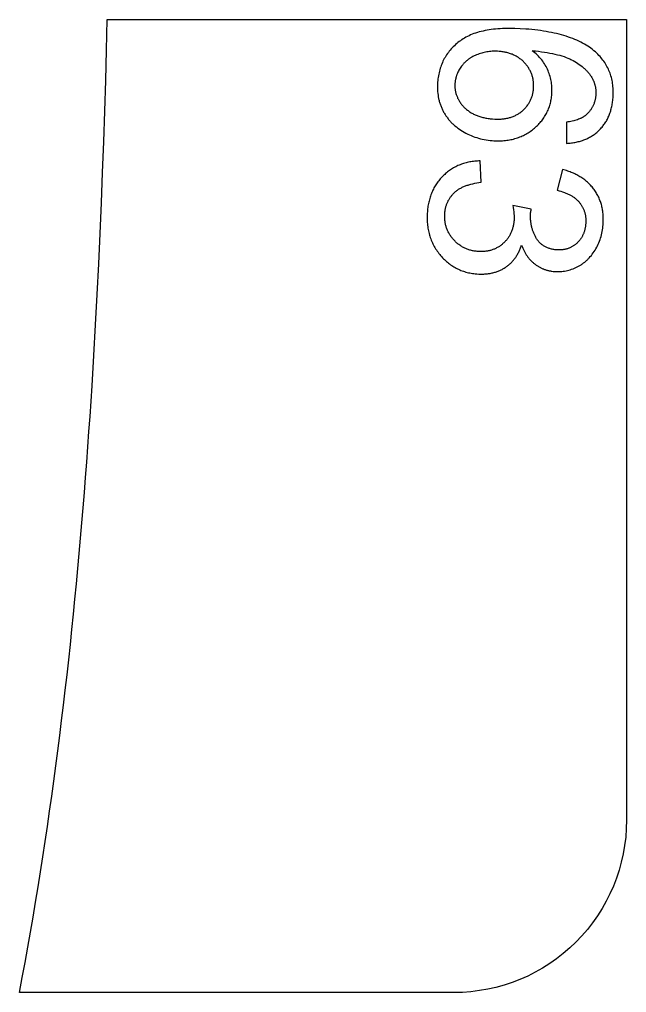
# Model space of a CAD drawing. Extents: x -16189 to 5251, y 3521 to 4024.
# Drawn here: x -13014.6 to -12838.7, y 3521.1 to 3803.1 of the extents above; entities that cross this region are included whole.
import ezdxf

# ---------------------------------------------------------------- set-up
doc = ezdxf.new("R2010")
doc.units = 0
doc.layers.add('LAYER_03', color=7, linetype='CONTINUOUS')

msp = doc.modelspace()

# ---------------------------------------------------------------- linework, layer by layer
at = {"layer": 'LAYER_03'}
for p, q in [((-12881.82, 3792.99), (-12882.19, 3792.85)), ((-12881.44, 3793.13), (-12881.82, 3792.99)), ((-12881.07, 3793.25), (-12881.44, 3793.13)), ((-12880.69, 3793.36), (-12881.07, 3793.25)), ((-12880.31, 3793.47), (-12880.69, 3793.36)), ((-12879.93, 3793.56), (-12880.31, 3793.47)), ((-12879.55, 3793.64), (-12879.93, 3793.56)), ((-12879.17, 3793.71), (-12879.55, 3793.64)), ((-12878.78, 3793.77), (-12879.17, 3793.71)), ((-12878.4, 3793.82), (-12878.78, 3793.77)), ((-12878.01, 3793.86), (-12878.4, 3793.82)), ((-12877.62, 3793.88), (-12878.01, 3793.86)), ((-12877.23, 3793.9), (-12877.62, 3793.88)), ((-12876.84, 3793.91), (-12877.23, 3793.9)), ((-12876.45, 3793.9), (-12876.84, 3793.91)), ((-12876.06, 3793.89), (-12876.45, 3793.9)), ((-12875.66, 3793.86), (-12876.06, 3793.89)), ((-12875.36, 3793.84), (-12875.66, 3793.86)), ((-12875.07, 3793.8), (-12875.36, 3793.84)), ((-12874.78, 3793.77), (-12875.07, 3793.8)), ((-12874.49, 3793.72), (-12874.78, 3793.77)), ((-12874.21, 3793.68), (-12874.49, 3793.72)), ((-12873.93, 3793.62), (-12874.21, 3793.68)), ((-12873.65, 3793.57), (-12873.93, 3793.62)), ((-12873.38, 3793.5), (-12873.65, 3793.57)), ((-12873.11, 3793.43), (-12873.38, 3793.5)), ((-12872.85, 3793.36), (-12873.11, 3793.43)), ((-12872.59, 3793.28), (-12872.85, 3793.36)), ((-12872.34, 3793.19), (-12872.59, 3793.28)), ((-12872.09, 3793.1), (-12872.34, 3793.19)), ((-12871.84, 3793.01), (-12872.09, 3793.1)), ((-12871.6, 3792.91), (-12871.84, 3793.01)), ((-12871.36, 3792.8), (-12871.6, 3792.91)), ((-12886.06, 3790.14), (-12886.18, 3790)), ((-12885.95, 3790.27), (-12886.06, 3790.14)), ((-12885.83, 3790.4), (-12885.95, 3790.27)), ((-12885.7, 3790.53), (-12885.83, 3790.4)), ((-12885.58, 3790.66), (-12885.7, 3790.53)), ((-12885.45, 3790.78), (-12885.58, 3790.66)), ((-12885.32, 3790.9), (-12885.45, 3790.78)), ((-12885.19, 3791.02), (-12885.32, 3790.9)), ((-12885.05, 3791.14), (-12885.19, 3791.02)), ((-12884.92, 3791.25), (-12885.05, 3791.14)), ((-12884.77, 3791.36), (-12884.92, 3791.25)), ((-12884.63, 3791.47), (-12884.77, 3791.36)), ((-12884.49, 3791.58), (-12884.63, 3791.47)), ((-12884.34, 3791.69), (-12884.49, 3791.58)), ((-12884.19, 3791.79), (-12884.34, 3791.69)), ((-12884.03, 3791.89), (-12884.19, 3791.79)), ((-12883.88, 3791.99), (-12884.03, 3791.89)), ((-12883.72, 3792.09), (-12883.88, 3791.99)), ((-12883.56, 3792.18), (-12883.72, 3792.09)), ((-12883.23, 3792.36), (-12883.56, 3792.18)), ((-12882.89, 3792.53), (-12883.23, 3792.36)), ((-12882.54, 3792.7), (-12882.89, 3792.53)), ((-12882.19, 3792.85), (-12882.54, 3792.7)), ((-12871.12, 3792.69), (-12871.36, 3792.8)), ((-12870.89, 3792.57), (-12871.12, 3792.69)), ((-12870.67, 3792.45), (-12870.89, 3792.57)), ((-12870.44, 3792.32), (-12870.67, 3792.45)), ((-12870.22, 3792.18), (-12870.44, 3792.32)), ((-12870.01, 3792.05), (-12870.22, 3792.18)), ((-12869.8, 3791.9), (-12870.01, 3792.05)), ((-12869.59, 3791.75), (-12869.8, 3791.9)), ((-12869.39, 3791.6), (-12869.59, 3791.75)), ((-12869.19, 3791.44), (-12869.39, 3791.6)), ((-12869, 3791.27), (-12869.19, 3791.44)), ((-12868.81, 3791.1), (-12869, 3791.27)), ((-12868.62, 3790.92), (-12868.81, 3791.1)), ((-12868.44, 3790.74), (-12868.62, 3790.92)), ((-12868.26, 3790.56), (-12868.44, 3790.74)), ((-12868.09, 3790.36), (-12868.26, 3790.56)), ((-12867.92, 3790.17), (-12868.09, 3790.36)), ((-12867.76, 3789.97), (-12867.92, 3790.17)), ((-12887.78, 3787.35), (-12887.84, 3787.2)), ((-12887.71, 3787.51), (-12887.78, 3787.35)), ((-12887.65, 3787.66), (-12887.71, 3787.51)), ((-12887.58, 3787.81), (-12887.65, 3787.66)), ((-12887.43, 3788.11), (-12887.58, 3787.81)), ((-12887.27, 3788.41), (-12887.43, 3788.11)), ((-12887.1, 3788.71), (-12887.27, 3788.41)), ((-12886.91, 3789), (-12887.1, 3788.71)), ((-12886.72, 3789.29), (-12886.91, 3789)), ((-12886.51, 3789.58), (-12886.72, 3789.29)), ((-12886.4, 3789.72), (-12886.51, 3789.58)), ((-12886.29, 3789.86), (-12886.4, 3789.72)), ((-12886.18, 3790), (-12886.29, 3789.86)), ((-12867.6, 3789.77), (-12867.76, 3789.97)), ((-12867.45, 3789.57), (-12867.6, 3789.77)), ((-12867.31, 3789.36), (-12867.45, 3789.57)), ((-12867.17, 3789.16), (-12867.31, 3789.36)), ((-12867.04, 3788.95), (-12867.17, 3789.16)), ((-12866.91, 3788.74), (-12867.04, 3788.95)), ((-12866.79, 3788.53), (-12866.91, 3788.74)), ((-12866.67, 3788.31), (-12866.79, 3788.53)), ((-12866.56, 3788.1), (-12866.67, 3788.31)), ((-12866.46, 3787.88), (-12866.56, 3788.1)), ((-12866.37, 3787.66), (-12866.46, 3787.88)), ((-12866.27, 3787.44), (-12866.37, 3787.66)), ((-12866.19, 3787.21), (-12866.27, 3787.44)), ((-12888.42, 3784.64), (-12888.43, 3784.4)), ((-12888.4, 3784.8), (-12888.42, 3784.64)), ((-12888.39, 3784.97), (-12888.4, 3784.8)), ((-12888.37, 3785.13), (-12888.39, 3784.97)), ((-12888.34, 3785.29), (-12888.37, 3785.13)), ((-12888.32, 3785.46), (-12888.34, 3785.29)), ((-12888.29, 3785.62), (-12888.32, 3785.46)), ((-12888.26, 3785.78), (-12888.29, 3785.62)), ((-12888.22, 3785.94), (-12888.26, 3785.78)), ((-12888.18, 3786.1), (-12888.22, 3785.94)), ((-12888.14, 3786.26), (-12888.18, 3786.1)), ((-12888.1, 3786.42), (-12888.14, 3786.26)), ((-12888.05, 3786.58), (-12888.1, 3786.42)), ((-12888, 3786.73), (-12888.05, 3786.58)), ((-12887.95, 3786.89), (-12888, 3786.73)), ((-12887.9, 3787.04), (-12887.95, 3786.89)), ((-12887.84, 3787.2), (-12887.9, 3787.04)), ((-12866.11, 3786.99), (-12866.19, 3787.21)), ((-12866.04, 3786.76), (-12866.11, 3786.99)), ((-12865.97, 3786.53), (-12866.04, 3786.76)), ((-12865.91, 3786.3), (-12865.97, 3786.53)), ((-12865.86, 3786.06), (-12865.91, 3786.3)), ((-12865.81, 3785.83), (-12865.86, 3786.06)), ((-12865.76, 3785.59), (-12865.81, 3785.83)), ((-12865.73, 3785.35), (-12865.76, 3785.59)), ((-12865.7, 3785.11), (-12865.73, 3785.35)), ((-12865.67, 3784.86), (-12865.7, 3785.11)), ((-12865.65, 3784.62), (-12865.67, 3784.86)), ((-12865.64, 3784.37), (-12865.65, 3784.62)), ((-12888.44, 3784.16), (-12888.45, 3783.92)), ((-12888.45, 3783.92), (-12888.44, 3783.68)), ((-12888.43, 3784.4), (-12888.44, 3784.16)), ((-12888.44, 3783.68), (-12888.43, 3783.45)), ((-12888.43, 3783.45), (-12888.42, 3783.21)), ((-12888.42, 3783.21), (-12888.4, 3782.98)), ((-12888.4, 3782.98), (-12888.37, 3782.75)), ((-12888.37, 3782.75), (-12888.33, 3782.53)), ((-12888.33, 3782.53), (-12888.29, 3782.3)), ((-12888.29, 3782.3), (-12888.25, 3782.07)), ((-12888.25, 3782.07), (-12888.19, 3781.85)), ((-12888.19, 3781.85), (-12888.13, 3781.63)), ((-12888.13, 3781.63), (-12888.07, 3781.41)), ((-12865.89, 3781.59), (-12865.84, 3781.83)), ((-12865.84, 3781.83), (-12865.79, 3782.08)), ((-12865.79, 3782.08), (-12865.75, 3782.33)), ((-12865.75, 3782.33), (-12865.72, 3782.58)), ((-12865.72, 3782.58), (-12865.69, 3782.84)), ((-12865.69, 3782.84), (-12865.67, 3783.1)), ((-12865.67, 3783.1), (-12865.65, 3783.36)), ((-12865.65, 3783.36), (-12865.64, 3783.61)), ((-12865.63, 3784.12), (-12865.64, 3784.37)), ((-12865.64, 3783.61), (-12865.63, 3783.87)), ((-12865.63, 3783.87), (-12865.63, 3784.12)), ((-12888.07, 3781.41), (-12888, 3781.19)), ((-12888, 3781.19), (-12887.92, 3780.97)), ((-12887.92, 3780.97), (-12887.83, 3780.76)), ((-12887.83, 3780.76), (-12887.74, 3780.55)), ((-12887.74, 3780.55), (-12887.65, 3780.33)), ((-12887.65, 3780.33), (-12887.54, 3780.12)), ((-12887.54, 3780.12), (-12887.43, 3779.92)), ((-12887.43, 3779.92), (-12887.32, 3779.71)), ((-12887.32, 3779.71), (-12887.19, 3779.5)), ((-12887.19, 3779.5), (-12887.07, 3779.3)), ((-12887.07, 3779.3), (-12886.93, 3779.1)), ((-12886.93, 3779.1), (-12886.79, 3778.9)), ((-12886.79, 3778.9), (-12886.64, 3778.7)), ((-12867.06, 3778.72), (-12866.94, 3778.92)), ((-12866.94, 3778.92), (-12866.82, 3779.12)), ((-12866.82, 3779.12), (-12866.71, 3779.33)), ((-12866.71, 3779.33), (-12866.6, 3779.54)), ((-12866.6, 3779.54), (-12866.5, 3779.76)), ((-12866.5, 3779.76), (-12866.41, 3779.98)), ((-12866.41, 3779.98), (-12866.32, 3780.2)), ((-12866.32, 3780.2), (-12866.23, 3780.42)), ((-12866.23, 3780.42), (-12866.15, 3780.65)), ((-12866.15, 3780.65), (-12866.08, 3780.88)), ((-12866.08, 3780.88), (-12866.01, 3781.11)), ((-12866.01, 3781.11), (-12865.95, 3781.35)), ((-12865.95, 3781.35), (-12865.89, 3781.59)), ((-12886.64, 3778.7), (-12886.49, 3778.5)), ((-12886.49, 3778.5), (-12886.33, 3778.31)), ((-12886.33, 3778.31), (-12886.16, 3778.11)), ((-12886.16, 3778.11), (-12885.99, 3777.92)), ((-12885.99, 3777.92), (-12885.81, 3777.73)), ((-12885.81, 3777.73), (-12885.63, 3777.55)), ((-12885.63, 3777.55), (-12885.44, 3777.36)), ((-12885.44, 3777.36), (-12885.25, 3777.19)), ((-12885.25, 3777.19), (-12885.05, 3777.02)), ((-12885.05, 3777.02), (-12884.84, 3776.85)), ((-12884.84, 3776.85), (-12884.64, 3776.69)), ((-12884.64, 3776.69), (-12884.42, 3776.53)), ((-12884.42, 3776.53), (-12884.21, 3776.38)), ((-12884.21, 3776.38), (-12883.98, 3776.23)), ((-12883.98, 3776.23), (-12883.76, 3776.09)), ((-12883.76, 3776.09), (-12883.52, 3775.96)), ((-12869.8, 3775.95), (-12869.59, 3776.09)), ((-12869.59, 3776.09), (-12869.38, 3776.24)), ((-12869.38, 3776.24), (-12869.18, 3776.4)), ((-12869.18, 3776.4), (-12868.99, 3776.56)), ((-12868.99, 3776.56), (-12868.8, 3776.72)), ((-12868.8, 3776.72), (-12868.61, 3776.89)), ((-12868.61, 3776.89), (-12868.43, 3777.05)), ((-12868.43, 3777.05), (-12868.26, 3777.23)), ((-12868.26, 3777.23), (-12868.09, 3777.4)), ((-12868.09, 3777.4), (-12867.92, 3777.58)), ((-12867.92, 3777.58), (-12867.77, 3777.76)), ((-12867.77, 3777.76), (-12867.62, 3777.95)), ((-12867.62, 3777.95), (-12867.47, 3778.13)), ((-12867.47, 3778.13), (-12867.33, 3778.33)), ((-12867.33, 3778.33), (-12867.19, 3778.52)), ((-12867.19, 3778.52), (-12867.06, 3778.72)), ((-12883.52, 3775.96), (-12883.29, 3775.83)), ((-12883.29, 3775.83), (-12883.04, 3775.7)), ((-12883.04, 3775.7), (-12882.8, 3775.58)), ((-12882.8, 3775.58), (-12882.55, 3775.47)), ((-12882.55, 3775.47), (-12882.29, 3775.35)), ((-12882.29, 3775.35), (-12882.03, 3775.25)), ((-12882.03, 3775.25), (-12881.76, 3775.15)), ((-12881.76, 3775.15), (-12881.49, 3775.05)), ((-12881.49, 3775.05), (-12881.22, 3774.96)), ((-12881.22, 3774.96), (-12880.94, 3774.88)), ((-12880.94, 3774.88), (-12880.65, 3774.8)), ((-12880.65, 3774.8), (-12880.36, 3774.72)), ((-12880.36, 3774.72), (-12880.07, 3774.66)), ((-12880.07, 3774.66), (-12879.77, 3774.59)), ((-12879.77, 3774.59), (-12879.46, 3774.53)), ((-12879.46, 3774.53), (-12879.15, 3774.48)), ((-12879.15, 3774.48), (-12878.84, 3774.43)), ((-12878.84, 3774.43), (-12878.52, 3774.38)), ((-12878.52, 3774.38), (-12878.2, 3774.34)), ((-12878.2, 3774.34), (-12877.54, 3774.28)), ((-12877.54, 3774.28), (-12876.9, 3774.24)), ((-12876.9, 3774.24), (-12876.59, 3774.23)), ((-12876.59, 3774.23), (-12876.28, 3774.23)), ((-12876.28, 3774.23), (-12875.97, 3774.23)), ((-12875.97, 3774.23), (-12875.67, 3774.23)), ((-12875.67, 3774.23), (-12875.37, 3774.25)), ((-12875.37, 3774.25), (-12875.08, 3774.26)), ((-12875.08, 3774.26), (-12874.79, 3774.29)), ((-12874.79, 3774.29), (-12874.5, 3774.32)), ((-12874.5, 3774.32), (-12874.22, 3774.35)), ((-12874.22, 3774.35), (-12873.94, 3774.39)), ((-12873.94, 3774.39), (-12873.67, 3774.44)), ((-12873.67, 3774.44), (-12873.4, 3774.49)), ((-12873.4, 3774.49), (-12873.13, 3774.55)), ((-12873.13, 3774.55), (-12872.87, 3774.61)), ((-12872.87, 3774.61), (-12872.61, 3774.68)), ((-12872.61, 3774.68), (-12872.35, 3774.75)), ((-12872.35, 3774.75), (-12872.1, 3774.83)), ((-12872.1, 3774.83), (-12871.85, 3774.92)), ((-12871.85, 3774.92), (-12871.61, 3775.01)), ((-12871.61, 3775.01), (-12871.37, 3775.11)), ((-12871.37, 3775.11), (-12871.13, 3775.21)), ((-12871.13, 3775.21), (-12870.9, 3775.32)), ((-12870.9, 3775.32), (-12870.67, 3775.44)), ((-12870.67, 3775.44), (-12870.45, 3775.56)), ((-12870.45, 3775.56), (-12870.23, 3775.68)), ((-12870.23, 3775.68), (-12870.01, 3775.81)), ((-12870.01, 3775.81), (-12869.8, 3775.95))]:
    msp.add_line(p, q, dxfattribs=at)
msp.add_lwpolyline([(-12888.73, 3521.11), (-13014.57, 3521.11), (-13013.75, 3525.48), (-13012.95, 3529.85), (-13012.16, 3534.22), (-13011.39, 3538.6), (-13010.64, 3542.97), (-13009.91, 3547.35), (-13009.19, 3551.72), (-13008.49, 3556.1), (-13007.8, 3560.48), (-13007.14, 3564.86), (-13006.49, 3569.25), (-13005.85, 3573.63), (-13005.23, 3578.02), (-13004.63, 3582.41), (-13004.04, 3586.8), (-13003.46, 3591.19), (-13002.9, 3595.58), (-13002.36, 3599.97), (-13001.82, 3604.36), (-13001.31, 3608.76), (-13000.8, 3613.16), (-13000.31, 3617.55), (-12999.84, 3621.95), (-12999.37, 3626.35), (-12998.92, 3630.76), (-12998.49, 3635.16), (-12998.06, 3639.56), (-12997.65, 3643.97), (-12997.25, 3648.37), (-12996.86, 3652.78), (-12996.48, 3657.19), (-12996.11, 3661.6), (-12995.76, 3666.01), (-12995.41, 3670.42), (-12995.08, 3674.83), (-12994.75, 3679.24), (-12994.44, 3683.66), (-12994.13, 3688.07), (-12993.56, 3696.9), (-12993.01, 3705.74), (-12992.51, 3714.58), (-12992.04, 3723.42), (-12991.6, 3732.26), (-12991.2, 3741.11), (-12990.82, 3749.96), (-12990.48, 3758.81), (-12990.16, 3767.67), (-12989.86, 3776.53), (-12989.6, 3785.39), (-12989.35, 3794.25), (-12989.13, 3803.11), (-12838.73, 3803.11), (-12838.73, 3571.11, -0.414214)], format="xyb", close=True, dxfattribs=at)
for points in [[(-12856.14, 3767.21), (-12855.78, 3767.23), (-12855.42, 3767.26), (-12855.06, 3767.29), (-12854.71, 3767.33), (-12854.36, 3767.38), (-12854.02, 3767.43), (-12853.68, 3767.49), (-12853.35, 3767.55), (-12853.02, 3767.63), (-12852.7, 3767.7), (-12852.38, 3767.79), (-12852.06, 3767.88), (-12851.75, 3767.97), (-12851.44, 3768.08), (-12851.14, 3768.19), (-12850.84, 3768.3), (-12850.55, 3768.42), (-12850.26, 3768.55), (-12849.98, 3768.68), (-12849.7, 3768.83), (-12849.42, 3768.97), (-12849.15, 3769.12), (-12848.88, 3769.28), (-12848.62, 3769.45), (-12848.36, 3769.62), (-12848.11, 3769.8), (-12847.86, 3769.98), (-12847.62, 3770.17), (-12847.38, 3770.37), (-12847.14, 3770.57), (-12846.91, 3770.78), (-12846.68, 3771), (-12846.46, 3771.22), (-12846.25, 3771.44), (-12846.04, 3771.67), (-12845.83, 3771.91), (-12845.64, 3772.15), (-12845.45, 3772.39), (-12845.26, 3772.64), (-12845.08, 3772.89), (-12844.91, 3773.15), (-12844.74, 3773.42), (-12844.58, 3773.68), (-12844.43, 3773.95), (-12844.28, 3774.23), (-12844.14, 3774.51), (-12844.01, 3774.8), (-12843.88, 3775.09), (-12843.75, 3775.38), (-12843.63, 3775.68), (-12843.52, 3775.99), (-12843.42, 3776.3), (-12843.32, 3776.61), (-12843.23, 3776.93), (-12843.14, 3777.25), (-12843.06, 3777.58), (-12842.98, 3777.91), (-12842.92, 3778.25), (-12842.85, 3778.59), (-12842.8, 3778.94), (-12842.75, 3779.29), (-12842.7, 3779.65), (-12842.67, 3780.01), (-12842.63, 3780.37), (-12842.6, 3780.86), (-12842.58, 3781.35), (-12842.57, 3781.83), (-12842.57, 3782.3), (-12842.59, 3782.77), (-12842.61, 3783.23), (-12842.65, 3783.69), (-12842.7, 3784.14), (-12842.76, 3784.59), (-12842.83, 3785.03), (-12842.91, 3785.46), (-12843.01, 3785.89), (-12843.12, 3786.32), (-12843.23, 3786.74), (-12843.37, 3787.15), (-12843.51, 3787.56), (-12843.66, 3787.96), (-12843.83, 3788.36), (-12844, 3788.75), (-12844.19, 3789.14), (-12844.39, 3789.52), (-12844.6, 3789.9), (-12844.83, 3790.27), (-12845.06, 3790.63), (-12845.31, 3790.99), (-12845.57, 3791.35), (-12845.84, 3791.7), (-12846.12, 3792.04), (-12846.41, 3792.38), (-12846.72, 3792.71), (-12847.03, 3793.04), (-12847.36, 3793.36), (-12847.75, 3793.72), (-12848.16, 3794.07), (-12848.59, 3794.41), (-12849.03, 3794.75), (-12849.48, 3795.07), (-12849.96, 3795.38), (-12850.44, 3795.69), (-12850.95, 3795.99), (-12851.47, 3796.27), (-12852.01, 3796.55), (-12852.56, 3796.82), (-12853.13, 3797.08), (-12853.72, 3797.33), (-12854.32, 3797.57), (-12854.94, 3797.8), (-12855.58, 3798.03), (-12856.23, 3798.24), (-12856.9, 3798.44), (-12857.58, 3798.64), (-12858.28, 3798.82), (-12859, 3799), (-12859.73, 3799.17), (-12860.48, 3799.33), (-12861.24, 3799.48), (-12862.02, 3799.61), (-12862.82, 3799.75), (-12863.63, 3799.87), (-12864.46, 3799.98), (-12865.31, 3800.08), (-12866.17, 3800.18), (-12867.05, 3800.26), (-12867.94, 3800.33), (-12869.53, 3800.44), (-12871.06, 3800.5), (-12871.81, 3800.52), (-12872.54, 3800.52), (-12873.26, 3800.52), (-12873.97, 3800.5), (-12874.66, 3800.48), (-12875.34, 3800.44), (-12876, 3800.39), (-12876.66, 3800.33), (-12877.29, 3800.26), (-12877.92, 3800.19), (-12878.53, 3800.1), (-12879.13, 3800), (-12879.71, 3799.88), (-12880.28, 3799.76), (-12880.84, 3799.63), (-12881.38, 3799.49), (-12881.91, 3799.34), (-12882.43, 3799.17), (-12882.93, 3799), (-12883.42, 3798.81), (-12883.9, 3798.62), (-12884.36, 3798.41), (-12884.81, 3798.2), (-12885.25, 3797.97), (-12885.67, 3797.73), (-12886.08, 3797.49), (-12886.47, 3797.23), (-12886.67, 3797.1), (-12886.86, 3796.96), (-12887.23, 3796.68), (-12887.59, 3796.4), (-12887.93, 3796.11), (-12888.27, 3795.81), (-12888.6, 3795.51), (-12888.92, 3795.2), (-12889.22, 3794.88), (-12889.52, 3794.56), (-12889.8, 3794.23), (-12890.08, 3793.9), (-12890.34, 3793.56), (-12890.6, 3793.21), (-12890.84, 3792.86), (-12891.07, 3792.5), (-12891.3, 3792.13), (-12891.51, 3791.76), (-12891.71, 3791.38), (-12891.9, 3790.99), (-12892.08, 3790.6), (-12892.25, 3790.2), (-12892.41, 3789.8), (-12892.55, 3789.39), (-12892.69, 3788.97), (-12892.82, 3788.55), (-12892.94, 3788.12), (-12893.04, 3787.68), (-12893.14, 3787.24), (-12893.22, 3786.79), (-12893.3, 3786.33), (-12893.36, 3785.87), (-12893.41, 3785.4), (-12893.46, 3784.93), (-12893.49, 3784.37), (-12893.51, 3783.82), (-12893.51, 3783.27), (-12893.49, 3782.74), (-12893.46, 3782.2), (-12893.41, 3781.67), (-12893.34, 3781.15), (-12893.25, 3780.64), (-12893.2, 3780.38), (-12893.15, 3780.13), (-12893.09, 3779.88), (-12893.03, 3779.63), (-12892.96, 3779.38), (-12892.89, 3779.13), (-12892.82, 3778.89), (-12892.74, 3778.64), (-12892.65, 3778.4), (-12892.56, 3778.16), (-12892.47, 3777.92), (-12892.37, 3777.68), (-12892.27, 3777.44), (-12892.17, 3777.21), (-12892.06, 3776.97), (-12891.94, 3776.74), (-12891.82, 3776.51), (-12891.7, 3776.28), (-12891.57, 3776.06), (-12891.44, 3775.84), (-12891.31, 3775.62), (-12891.17, 3775.4), (-12891.03, 3775.19), (-12890.88, 3774.98), (-12890.73, 3774.77), (-12890.58, 3774.56), (-12890.42, 3774.36), (-12890.26, 3774.16), (-12890.1, 3773.96), (-12889.93, 3773.76), (-12889.75, 3773.57), (-12889.58, 3773.38), (-12889.4, 3773.19), (-12889.21, 3773.01), (-12889.02, 3772.83), (-12888.83, 3772.65), (-12888.43, 3772.3), (-12888.02, 3771.96), (-12887.59, 3771.63), (-12887.14, 3771.31), (-12886.68, 3771), (-12886.21, 3770.7), (-12885.72, 3770.42), (-12885.23, 3770.15), (-12884.73, 3769.9), (-12884.22, 3769.66), (-12883.71, 3769.44), (-12883.19, 3769.23), (-12882.67, 3769.04), (-12882.14, 3768.86), (-12881.6, 3768.7), (-12881.05, 3768.55), (-12880.5, 3768.42), (-12879.94, 3768.31), (-12879.38, 3768.21), (-12878.81, 3768.12), (-12878.23, 3768.05), (-12877.65, 3768), (-12877.21, 3767.97), (-12876.77, 3767.95), (-12876.33, 3767.94), (-12875.9, 3767.93), (-12875.48, 3767.94), (-12875.06, 3767.95), (-12874.64, 3767.97), (-12874.23, 3768), (-12873.82, 3768.04), (-12873.42, 3768.09), (-12873.02, 3768.15), (-12872.62, 3768.22), (-12872.23, 3768.29), (-12871.85, 3768.37), (-12871.47, 3768.47), (-12871.09, 3768.57), (-12870.72, 3768.68), (-12870.35, 3768.8), (-12869.99, 3768.93), (-12869.63, 3769.06), (-12869.28, 3769.21), (-12868.93, 3769.36), (-12868.58, 3769.53), (-12868.24, 3769.7), (-12867.9, 3769.88), (-12867.57, 3770.07), (-12867.25, 3770.27), (-12866.92, 3770.47), (-12866.6, 3770.69), (-12866.29, 3770.91), (-12865.98, 3771.15), (-12865.68, 3771.39), (-12865.38, 3771.64), (-12865.09, 3771.89), (-12864.81, 3772.15), (-12864.54, 3772.41), (-12864.27, 3772.68), (-12864.02, 3772.94), (-12863.77, 3773.22), (-12863.53, 3773.5), (-12863.3, 3773.78), (-12863.08, 3774.07), (-12862.87, 3774.36), (-12862.66, 3774.65), (-12862.47, 3774.95), (-12862.28, 3775.26), (-12862.1, 3775.57), (-12861.93, 3775.88), (-12861.77, 3776.19), (-12861.61, 3776.51), (-12861.47, 3776.84), (-12861.33, 3777.17), (-12861.2, 3777.5), (-12861.09, 3777.84), (-12860.97, 3778.18), (-12860.87, 3778.53), (-12860.78, 3778.88), (-12860.69, 3779.23), (-12860.62, 3779.59), (-12860.55, 3779.96), (-12860.49, 3780.32), (-12860.44, 3780.7), (-12860.39, 3781.07), (-12860.36, 3781.45), (-12860.33, 3781.89), (-12860.32, 3782.32), (-12860.32, 3782.76), (-12860.33, 3783.19), (-12860.35, 3783.62), (-12860.39, 3784.05), (-12860.44, 3784.48), (-12860.5, 3784.91), (-12860.58, 3785.33), (-12860.66, 3785.76), (-12860.77, 3786.18), (-12860.88, 3786.6), (-12861.01, 3787.02), (-12861.15, 3787.44), (-12861.3, 3787.86), (-12861.47, 3788.27), (-12861.65, 3788.68), (-12861.84, 3789.09), (-12862.05, 3789.49), (-12862.27, 3789.88), (-12862.51, 3790.27), (-12862.76, 3790.64), (-12863.02, 3791.02), (-12863.3, 3791.38), (-12863.59, 3791.74), (-12863.9, 3792.09), (-12864.22, 3792.44), (-12864.56, 3792.78), (-12864.91, 3793.11), (-12865.27, 3793.44), (-12865.65, 3793.75), (-12866.04, 3794.07), (-12865.12, 3793.98), (-12864.23, 3793.88), (-12863.36, 3793.77), (-12862.53, 3793.66), (-12861.72, 3793.53), (-12860.94, 3793.39), (-12860.18, 3793.24), (-12859.46, 3793.08), (-12858.76, 3792.91), (-12858.09, 3792.73), (-12857.45, 3792.54), (-12856.84, 3792.34), (-12856.25, 3792.13), (-12855.69, 3791.91), (-12855.42, 3791.79), (-12855.16, 3791.67), (-12854.9, 3791.55), (-12854.66, 3791.43), (-12854.18, 3791.18), (-12853.71, 3790.92), (-12853.26, 3790.65), (-12852.83, 3790.37), (-12852.41, 3790.09), (-12852.01, 3789.8), (-12851.62, 3789.49), (-12851.25, 3789.18), (-12851.07, 3789.02), (-12850.9, 3788.86), (-12850.73, 3788.7), (-12850.56, 3788.54), (-12850.4, 3788.37), (-12850.24, 3788.2), (-12850.08, 3788.03), (-12849.93, 3787.86), (-12849.78, 3787.68), (-12849.64, 3787.51), (-12849.5, 3787.33), (-12849.36, 3787.14), (-12849.23, 3786.96), (-12849.11, 3786.78), (-12848.98, 3786.59), (-12848.77, 3786.25), (-12848.69, 3786.1), (-12848.6, 3785.95), (-12848.52, 3785.8), (-12848.45, 3785.65), (-12848.38, 3785.5), (-12848.31, 3785.35), (-12848.24, 3785.19), (-12848.18, 3785.04), (-12848.12, 3784.88), (-12848.06, 3784.72), (-12848.01, 3784.56), (-12847.96, 3784.4), (-12847.91, 3784.24), (-12847.87, 3784.08), (-12847.83, 3783.92), (-12847.79, 3783.75), (-12847.76, 3783.58), (-12847.73, 3783.42), (-12847.7, 3783.25), (-12847.68, 3783.08), (-12847.65, 3782.91), (-12847.64, 3782.74), (-12847.62, 3782.56), (-12847.61, 3782.39), (-12847.61, 3782.21), (-12847.6, 3782.04), (-12847.6, 3781.86), (-12847.6, 3781.68), (-12847.61, 3781.5), (-12847.62, 3781.32), (-12847.63, 3781.14), (-12847.65, 3780.91), (-12847.68, 3780.69), (-12847.71, 3780.47), (-12847.74, 3780.25), (-12847.78, 3780.04), (-12847.83, 3779.82), (-12847.88, 3779.61), (-12847.93, 3779.41), (-12847.99, 3779.2), (-12848.06, 3779), (-12848.13, 3778.8), (-12848.2, 3778.6), (-12848.28, 3778.41), (-12848.37, 3778.22), (-12848.45, 3778.03), (-12848.55, 3777.84), (-12848.65, 3777.66), (-12848.75, 3777.48), (-12848.86, 3777.3), (-12848.98, 3777.13), (-12849.09, 3776.95), (-12849.22, 3776.78), (-12849.35, 3776.62), (-12849.48, 3776.45), (-12849.62, 3776.29), (-12849.76, 3776.13), (-12849.91, 3775.97), (-12850.06, 3775.82), (-12850.22, 3775.67), (-12850.39, 3775.52), (-12850.55, 3775.37), (-12850.73, 3775.23), (-12850.84, 3775.14), (-12850.95, 3775.06), (-12851.07, 3774.98), (-12851.19, 3774.9), (-12851.32, 3774.82), (-12851.45, 3774.74), (-12851.58, 3774.67), (-12851.72, 3774.6), (-12851.86, 3774.52), (-12852.01, 3774.45), (-12852.16, 3774.39), (-12852.31, 3774.32), (-12852.62, 3774.19), (-12852.96, 3774.07), (-12853.3, 3773.95), (-12853.66, 3773.84), (-12854.04, 3773.74), (-12854.43, 3773.65), (-12854.83, 3773.56), (-12855.25, 3773.47), (-12855.69, 3773.4), (-12856.14, 3773.33)], [(-12881.15, 3762.12), (-12881.54, 3762.11), (-12881.93, 3762.09), (-12882.31, 3762.06), (-12882.69, 3762.03), (-12883.06, 3761.99), (-12883.43, 3761.94), (-12883.8, 3761.88), (-12884.16, 3761.81), (-12884.52, 3761.74), (-12884.87, 3761.66), (-12885.22, 3761.57), (-12885.57, 3761.48), (-12885.91, 3761.38), (-12886.25, 3761.26), (-12886.58, 3761.15), (-12886.92, 3761.02), (-12887.24, 3760.89), (-12887.56, 3760.75), (-12887.88, 3760.6), (-12888.2, 3760.44), (-12888.51, 3760.28), (-12888.82, 3760.1), (-12889.12, 3759.93), (-12889.42, 3759.74), (-12889.71, 3759.54), (-12890, 3759.34), (-12890.29, 3759.13), (-12890.57, 3758.91), (-12890.85, 3758.69), (-12891.13, 3758.46), (-12891.4, 3758.22), (-12891.67, 3757.97), (-12891.93, 3757.71), (-12892.18, 3757.46), (-12892.43, 3757.19), (-12892.67, 3756.92), (-12892.9, 3756.65), (-12893.13, 3756.37), (-12893.35, 3756.09), (-12893.56, 3755.8), (-12893.76, 3755.5), (-12893.96, 3755.2), (-12894.14, 3754.9), (-12894.33, 3754.59), (-12894.5, 3754.28), (-12894.67, 3753.96), (-12894.83, 3753.64), (-12894.98, 3753.31), (-12895.12, 3752.98), (-12895.26, 3752.64), (-12895.39, 3752.29), (-12895.52, 3751.95), (-12895.63, 3751.59), (-12895.74, 3751.24), (-12895.84, 3750.87), (-12895.94, 3750.5), (-12896.02, 3750.13), (-12896.1, 3749.75), (-12896.17, 3749.37), (-12896.24, 3748.98), (-12896.3, 3748.59), (-12896.35, 3748.19), (-12896.39, 3747.79), (-12896.43, 3747.38), (-12896.46, 3746.93), (-12896.48, 3746.48), (-12896.49, 3746.04), (-12896.49, 3745.6), (-12896.49, 3745.16), (-12896.47, 3744.73), (-12896.45, 3744.31), (-12896.41, 3743.88), (-12896.37, 3743.46), (-12896.32, 3743.05), (-12896.26, 3742.64), (-12896.19, 3742.23), (-12896.11, 3741.83), (-12896.02, 3741.43), (-12895.92, 3741.04), (-12895.81, 3740.65), (-12895.69, 3740.27), (-12895.57, 3739.89), (-12895.43, 3739.51), (-12895.29, 3739.14), (-12895.13, 3738.77), (-12894.97, 3738.41), (-12894.8, 3738.05), (-12894.62, 3737.69), (-12894.43, 3737.34), (-12894.23, 3736.99), (-12894.02, 3736.65), (-12893.8, 3736.31), (-12893.57, 3735.98), (-12893.33, 3735.65), (-12893.09, 3735.32), (-12892.83, 3735), (-12892.57, 3734.69), (-12892.3, 3734.38), (-12892.03, 3734.08), (-12891.75, 3733.79), (-12891.47, 3733.52), (-12891.19, 3733.25), (-12890.9, 3732.98), (-12890.6, 3732.73), (-12890.3, 3732.49), (-12890, 3732.26), (-12889.69, 3732.03), (-12889.38, 3731.81), (-12889.06, 3731.61), (-12888.74, 3731.41), (-12888.41, 3731.22), (-12888.08, 3731.04), (-12887.74, 3730.87), (-12887.4, 3730.71), (-12887.05, 3730.55), (-12886.7, 3730.41), (-12886.35, 3730.27), (-12885.99, 3730.15), (-12885.63, 3730.03), (-12885.26, 3729.92), (-12884.88, 3729.82), (-12884.51, 3729.73), (-12884.12, 3729.65), (-12883.74, 3729.58), (-12883.34, 3729.51), (-12882.95, 3729.46), (-12882.55, 3729.41), (-12882.14, 3729.38), (-12881.54, 3729.34), (-12880.96, 3729.32), (-12880.67, 3729.32), (-12880.38, 3729.33), (-12880.1, 3729.34), (-12879.82, 3729.35), (-12879.54, 3729.37), (-12879.27, 3729.39), (-12878.99, 3729.42), (-12878.72, 3729.46), (-12878.46, 3729.5), (-12878.19, 3729.54), (-12877.93, 3729.59), (-12877.67, 3729.64), (-12877.42, 3729.7), (-12877.16, 3729.77), (-12876.91, 3729.84), (-12876.67, 3729.91), (-12876.42, 3729.99), (-12876.18, 3730.08), (-12875.94, 3730.17), (-12875.7, 3730.26), (-12875.47, 3730.36), (-12875.24, 3730.46), (-12875.01, 3730.57), (-12874.79, 3730.69), (-12874.57, 3730.81), (-12874.35, 3730.93), (-12874.13, 3731.06), (-12873.91, 3731.2), (-12873.7, 3731.34), (-12873.5, 3731.48), (-12873.29, 3731.63), (-12873.1, 3731.78), (-12872.9, 3731.93), (-12872.71, 3732.1), (-12872.52, 3732.26), (-12872.34, 3732.43), (-12872.16, 3732.6), (-12871.99, 3732.78), (-12871.82, 3732.96), (-12871.65, 3733.14), (-12871.49, 3733.33), (-12871.33, 3733.53), (-12871.17, 3733.73), (-12871.02, 3733.93), (-12870.87, 3734.13), (-12870.73, 3734.34), (-12870.59, 3734.56), (-12870.46, 3734.78), (-12870.33, 3735), (-12870.2, 3735.23), (-12870.08, 3735.46), (-12869.96, 3735.69), (-12869.84, 3735.93), (-12869.73, 3736.18), (-12869.62, 3736.43), (-12869.52, 3736.68), (-12869.42, 3736.93), (-12869.33, 3737.2), (-12869.23, 3737.46), (-12869.15, 3737.73), (-12868.98, 3737.3), (-12868.8, 3736.87), (-12868.62, 3736.46), (-12868.42, 3736.07), (-12868.22, 3735.68), (-12868, 3735.31), (-12867.78, 3734.95), (-12867.66, 3734.78), (-12867.55, 3734.6), (-12867.43, 3734.44), (-12867.3, 3734.27), (-12867.18, 3734.11), (-12867.05, 3733.95), (-12866.92, 3733.79), (-12866.79, 3733.64), (-12866.65, 3733.49), (-12866.52, 3733.34), (-12866.38, 3733.19), (-12866.24, 3733.05), (-12866.09, 3732.91), (-12865.94, 3732.78), (-12865.8, 3732.65), (-12865.64, 3732.52), (-12865.49, 3732.39), (-12865.34, 3732.27), (-12865.18, 3732.15), (-12865.02, 3732.03), (-12864.86, 3731.92), (-12864.7, 3731.81), (-12864.53, 3731.7), (-12864.37, 3731.6), (-12864.2, 3731.5), (-12864.03, 3731.4), (-12863.86, 3731.31), (-12863.69, 3731.22), (-12863.52, 3731.13), (-12863.35, 3731.05), (-12863.17, 3730.97), (-12863, 3730.89), (-12862.82, 3730.82), (-12862.64, 3730.75), (-12862.46, 3730.68), (-12862.28, 3730.62), (-12862.1, 3730.56), (-12861.91, 3730.5), (-12861.73, 3730.45), (-12861.54, 3730.4), (-12861.35, 3730.35), (-12861.16, 3730.31), (-12860.97, 3730.27), (-12860.78, 3730.23), (-12860.58, 3730.2), (-12860.39, 3730.17), (-12859.99, 3730.11), (-12859.59, 3730.08), (-12859.17, 3730.05), (-12858.75, 3730.04), (-12858.33, 3730.04), (-12857.91, 3730.06), (-12857.49, 3730.09), (-12857.08, 3730.14), (-12856.66, 3730.2), (-12856.25, 3730.27), (-12855.84, 3730.36), (-12855.44, 3730.47), (-12855.03, 3730.58), (-12854.63, 3730.72), (-12854.22, 3730.86), (-12853.82, 3731.03), (-12853.42, 3731.2), (-12853.03, 3731.39), (-12852.83, 3731.49), (-12852.64, 3731.6), (-12852.44, 3731.7), (-12852.25, 3731.81), (-12852.07, 3731.93), (-12851.88, 3732.05), (-12851.7, 3732.17), (-12851.52, 3732.29), (-12851.34, 3732.42), (-12851.16, 3732.55), (-12850.99, 3732.68), (-12850.81, 3732.82), (-12850.64, 3732.96), (-12850.48, 3733.1), (-12850.31, 3733.25), (-12850.15, 3733.4), (-12849.99, 3733.56), (-12849.83, 3733.71), (-12849.67, 3733.87), (-12849.52, 3734.04), (-12849.22, 3734.38), (-12848.92, 3734.73), (-12848.64, 3735.09), (-12848.37, 3735.47), (-12848.1, 3735.86), (-12847.84, 3736.27), (-12847.6, 3736.68), (-12847.37, 3737.1), (-12847.15, 3737.53), (-12846.94, 3737.96), (-12846.75, 3738.4), (-12846.57, 3738.85), (-12846.4, 3739.3), (-12846.25, 3739.76), (-12846.11, 3740.22), (-12845.98, 3740.69), (-12845.87, 3741.17), (-12845.77, 3741.65), (-12845.69, 3742.14), (-12845.61, 3742.63), (-12845.55, 3743.13), (-12845.51, 3743.64), (-12845.48, 3744.01), (-12845.46, 3744.37), (-12845.45, 3744.73), (-12845.45, 3745.09), (-12845.45, 3745.45), (-12845.46, 3745.8), (-12845.47, 3746.15), (-12845.5, 3746.49), (-12845.53, 3746.83), (-12845.56, 3747.17), (-12845.61, 3747.51), (-12845.66, 3747.84), (-12845.71, 3748.17), (-12845.78, 3748.49), (-12845.85, 3748.82), (-12845.93, 3749.14), (-12846.01, 3749.45), (-12846.1, 3749.76), (-12846.2, 3750.07), (-12846.31, 3750.38), (-12846.42, 3750.68), (-12846.54, 3750.98), (-12846.67, 3751.28), (-12846.8, 3751.57), (-12846.94, 3751.86), (-12847.09, 3752.14), (-12847.24, 3752.43), (-12847.4, 3752.71), (-12847.57, 3752.98), (-12847.74, 3753.26), (-12847.93, 3753.53), (-12848.11, 3753.79), (-12848.31, 3754.06), (-12848.51, 3754.31), (-12848.72, 3754.57), (-12848.93, 3754.81), (-12849.15, 3755.05), (-12849.37, 3755.29), (-12849.6, 3755.52), (-12849.84, 3755.75), (-12850.08, 3755.97), (-12850.32, 3756.19), (-12850.58, 3756.4), (-12850.84, 3756.6), (-12851.1, 3756.8), (-12851.37, 3757), (-12851.65, 3757.19), (-12851.93, 3757.37), (-12852.22, 3757.55), (-12852.51, 3757.73), (-12852.81, 3757.9), (-12853.12, 3758.06), (-12853.43, 3758.22), (-12853.75, 3758.38), (-12854.07, 3758.53), (-12854.4, 3758.67), (-12854.74, 3758.81), (-12855.08, 3758.94), (-12855.42, 3759.07), (-12855.78, 3759.19), (-12856.14, 3759.31), (-12856.5, 3759.43), (-12857.25, 3759.64), (-12858.81, 3753.6), (-12858.27, 3753.47), (-12857.74, 3753.32), (-12857.23, 3753.16), (-12856.74, 3752.99), (-12856.51, 3752.9), (-12856.27, 3752.81), (-12856.05, 3752.72), (-12855.82, 3752.62), (-12855.6, 3752.52), (-12855.39, 3752.41), (-12855.18, 3752.3), (-12854.97, 3752.19), (-12854.77, 3752.08), (-12854.58, 3751.96), (-12854.39, 3751.84), (-12854.2, 3751.72), (-12854.02, 3751.6), (-12853.84, 3751.47), (-12853.67, 3751.34), (-12853.5, 3751.2), (-12853.34, 3751.06), (-12853.18, 3750.92), (-12853.02, 3750.78), (-12852.87, 3750.63), (-12852.73, 3750.49), (-12852.59, 3750.33), (-12852.45, 3750.18), (-12852.32, 3750.02), (-12852.2, 3749.86), (-12852.08, 3749.7), (-12851.96, 3749.53), (-12851.85, 3749.37), (-12851.74, 3749.2), (-12851.63, 3749.03), (-12851.54, 3748.85), (-12851.44, 3748.68), (-12851.35, 3748.5), (-12851.27, 3748.32), (-12851.19, 3748.14), (-12851.11, 3747.96), (-12851.04, 3747.78), (-12850.97, 3747.59), (-12850.91, 3747.4), (-12850.85, 3747.21), (-12850.8, 3747.02), (-12850.75, 3746.83), (-12850.7, 3746.63), (-12850.66, 3746.43), (-12850.63, 3746.23), (-12850.6, 3746.03), (-12850.57, 3745.82), (-12850.55, 3745.62), (-12850.54, 3745.41), (-12850.52, 3745.2), (-12850.52, 3744.99), (-12850.51, 3744.77), (-12850.51, 3744.56), (-12850.52, 3744.34), (-12850.53, 3744.12), (-12850.55, 3743.9), (-12850.57, 3743.67), (-12850.59, 3743.45), (-12850.62, 3743.24), (-12850.65, 3743.02), (-12850.69, 3742.81), (-12850.73, 3742.6), (-12850.77, 3742.39), (-12850.82, 3742.19), (-12850.87, 3741.99), (-12850.93, 3741.79), (-12850.99, 3741.6), (-12851.05, 3741.41), (-12851.12, 3741.22), (-12851.2, 3741.03), (-12851.27, 3740.85), (-12851.35, 3740.67), (-12851.44, 3740.49), (-12851.53, 3740.32), (-12851.62, 3740.15), (-12851.72, 3739.98), (-12851.82, 3739.82), (-12851.93, 3739.65), (-12852.04, 3739.49), (-12852.15, 3739.34), (-12852.27, 3739.18), (-12852.39, 3739.03), (-12852.52, 3738.89), (-12852.65, 3738.74), (-12852.79, 3738.6), (-12852.92, 3738.46), (-12853.07, 3738.33), (-12853.21, 3738.19), (-12853.36, 3738.06), (-12853.52, 3737.94), (-12853.67, 3737.82), (-12853.83, 3737.7), (-12853.98, 3737.59), (-12854.14, 3737.49), (-12854.31, 3737.39), (-12854.47, 3737.29), (-12854.63, 3737.2), (-12854.8, 3737.11), (-12854.97, 3737.03), (-12855.14, 3736.95), (-12855.31, 3736.87), (-12855.49, 3736.8), (-12855.67, 3736.74), (-12855.85, 3736.68), (-12856.03, 3736.63), (-12856.21, 3736.57), (-12856.39, 3736.53), (-12856.58, 3736.49), (-12856.77, 3736.45), (-12856.96, 3736.42), (-12857.15, 3736.39), (-12857.34, 3736.37), (-12857.54, 3736.35), (-12857.74, 3736.34), (-12857.94, 3736.33), (-12858.14, 3736.32), (-12858.34, 3736.32), (-12858.55, 3736.33), (-12858.76, 3736.34), (-12858.96, 3736.35), (-12859.23, 3736.38), (-12859.49, 3736.4), (-12859.74, 3736.44), (-12859.99, 3736.48), (-12860.23, 3736.53), (-12860.47, 3736.58), (-12860.71, 3736.64), (-12860.94, 3736.7), (-12861.16, 3736.77), (-12861.38, 3736.85), (-12861.6, 3736.93), (-12861.81, 3737.02), (-12862.01, 3737.11), (-12862.21, 3737.21), (-12862.41, 3737.31), (-12862.6, 3737.42), (-12862.79, 3737.54), (-12862.97, 3737.66), (-12863.14, 3737.79), (-12863.32, 3737.92), (-12863.48, 3738.06), (-12863.65, 3738.2), (-12863.8, 3738.36), (-12863.96, 3738.51), (-12864.1, 3738.67), (-12864.25, 3738.84), (-12864.39, 3739.01), (-12864.52, 3739.19), (-12864.65, 3739.38), (-12864.77, 3739.57), (-12864.89, 3739.77), (-12865.01, 3739.97), (-12865.12, 3740.18), (-12865.22, 3740.38), (-12865.32, 3740.59), (-12865.42, 3740.8), (-12865.52, 3741.01), (-12865.61, 3741.22), (-12865.69, 3741.44), (-12865.77, 3741.65), (-12865.85, 3741.87), (-12865.92, 3742.08), (-12865.99, 3742.3), (-12866.06, 3742.52), (-12866.12, 3742.74), (-12866.17, 3742.96), (-12866.23, 3743.19), (-12866.28, 3743.41), (-12866.32, 3743.64), (-12866.36, 3743.86), (-12866.4, 3744.09), (-12866.43, 3744.32), (-12866.46, 3744.55), (-12866.48, 3744.78), (-12866.5, 3745.01), (-12866.52, 3745.25), (-12866.53, 3745.48), (-12866.54, 3745.72), (-12866.54, 3746.2), (-12866.53, 3746.68), (-12866.5, 3747.16), (-12866.49, 3747.26), (-12866.48, 3747.36), (-12866.44, 3747.59), (-12866.4, 3747.85), (-12866.35, 3748.14), (-12871.67, 3749.24), (-12871.56, 3748.6), (-12871.47, 3747.98), (-12871.39, 3747.39), (-12871.34, 3746.83), (-12871.31, 3746.3), (-12871.3, 3746.05), (-12871.29, 3745.8), (-12871.29, 3745.56), (-12871.3, 3745.32), (-12871.31, 3745.09), (-12871.32, 3744.87), (-12871.35, 3744.61), (-12871.38, 3744.35), (-12871.41, 3744.09), (-12871.45, 3743.84), (-12871.49, 3743.59), (-12871.54, 3743.34), (-12871.59, 3743.1), (-12871.65, 3742.86), (-12871.72, 3742.62), (-12871.79, 3742.39), (-12871.86, 3742.16), (-12871.94, 3741.93), (-12872.03, 3741.7), (-12872.12, 3741.48), (-12872.21, 3741.27), (-12872.31, 3741.05), (-12872.42, 3740.84), (-12872.53, 3740.64), (-12872.64, 3740.43), (-12872.76, 3740.23), (-12872.89, 3740.04), (-12873.02, 3739.84), (-12873.15, 3739.65), (-12873.29, 3739.46), (-12873.44, 3739.28), (-12873.59, 3739.1), (-12873.75, 3738.92), (-12873.91, 3738.75), (-12874.08, 3738.58), (-12874.25, 3738.41), (-12874.42, 3738.25), (-12874.61, 3738.09), (-12874.79, 3737.93), (-12874.98, 3737.78), (-12875.17, 3737.64), (-12875.36, 3737.5), (-12875.56, 3737.36), (-12875.76, 3737.24), (-12875.96, 3737.11), (-12876.16, 3737), (-12876.37, 3736.89), (-12876.57, 3736.78), (-12876.78, 3736.68), (-12877, 3736.59), (-12877.21, 3736.5), (-12877.43, 3736.42), (-12877.65, 3736.34), (-12877.87, 3736.27), (-12878.1, 3736.2), (-12878.33, 3736.14), (-12878.56, 3736.08), (-12878.79, 3736.04), (-12879.02, 3735.99), (-12879.26, 3735.95), (-12879.5, 3735.92), (-12879.74, 3735.89), (-12879.99, 3735.87), (-12880.23, 3735.86), (-12880.48, 3735.85), (-12880.74, 3735.84), (-12880.99, 3735.84), (-12881.25, 3735.85), (-12881.51, 3735.86), (-12881.77, 3735.88), (-12882.04, 3735.9), (-12882.32, 3735.93), (-12882.58, 3735.97), (-12882.85, 3736.01), (-12883.11, 3736.06), (-12883.37, 3736.11), (-12883.62, 3736.17), (-12883.88, 3736.23), (-12884.12, 3736.3), (-12884.37, 3736.37), (-12884.61, 3736.45), (-12884.85, 3736.54), (-12885.09, 3736.63), (-12885.32, 3736.73), (-12885.55, 3736.83), (-12885.77, 3736.94), (-12886, 3737.05), (-12886.21, 3737.17), (-12886.43, 3737.3), (-12886.64, 3737.43), (-12886.85, 3737.56), (-12887.06, 3737.71), (-12887.26, 3737.85), (-12887.46, 3738.01), (-12887.66, 3738.17), (-12887.85, 3738.33), (-12888.04, 3738.5), (-12888.23, 3738.67), (-12888.41, 3738.86), (-12888.59, 3739.04), (-12888.77, 3739.23), (-12888.95, 3739.43), (-12889.11, 3739.63), (-12889.28, 3739.84), (-12889.44, 3740.04), (-12889.59, 3740.25), (-12889.73, 3740.46), (-12889.87, 3740.67), (-12890, 3740.89), (-12890.13, 3741.1), (-12890.25, 3741.32), (-12890.37, 3741.54), (-12890.48, 3741.77), (-12890.58, 3741.99), (-12890.68, 3742.22), (-12890.77, 3742.45), (-12890.85, 3742.68), (-12890.93, 3742.92), (-12891, 3743.15), (-12891.07, 3743.39), (-12891.13, 3743.63), (-12891.18, 3743.87), (-12891.23, 3744.12), (-12891.27, 3744.37), (-12891.31, 3744.61), (-12891.34, 3744.87), (-12891.37, 3745.12), (-12891.38, 3745.37), (-12891.4, 3745.63), (-12891.4, 3745.89), (-12891.4, 3746.15), (-12891.4, 3746.42), (-12891.38, 3746.69), (-12891.37, 3746.95), (-12891.35, 3747.18), (-12891.32, 3747.4), (-12891.29, 3747.62), (-12891.26, 3747.84), (-12891.22, 3748.06), (-12891.18, 3748.27), (-12891.14, 3748.48), (-12891.09, 3748.69), (-12891.03, 3748.9), (-12890.97, 3749.1), (-12890.91, 3749.3), (-12890.84, 3749.5), (-12890.77, 3749.7), (-12890.69, 3749.89), (-12890.61, 3750.08), (-12890.53, 3750.27), (-12890.44, 3750.45), (-12890.35, 3750.64), (-12890.25, 3750.82), (-12890.15, 3751), (-12890.04, 3751.17), (-12889.93, 3751.35), (-12889.82, 3751.52), (-12889.7, 3751.69), (-12889.57, 3751.85), (-12889.45, 3752.01), (-12889.31, 3752.18), (-12889.18, 3752.33), (-12889.04, 3752.49), (-12888.89, 3752.64), (-12888.74, 3752.79), (-12888.59, 3752.94), (-12888.43, 3753.09), (-12888.27, 3753.23), (-12888.1, 3753.37), (-12887.92, 3753.5), (-12887.74, 3753.64), (-12887.56, 3753.76), (-12887.37, 3753.89), (-12887.17, 3754.01), (-12886.97, 3754.13), (-12886.76, 3754.25), (-12886.55, 3754.36), (-12886.33, 3754.47), (-12886.1, 3754.57), (-12885.88, 3754.67), (-12885.64, 3754.77), (-12885.4, 3754.87), (-12885.16, 3754.96), (-12884.9, 3755.05), (-12884.65, 3755.13), (-12884.39, 3755.22), (-12883.85, 3755.37), (-12883.28, 3755.51), (-12882.7, 3755.64), (-12882.09, 3755.75), (-12881.47, 3755.85), (-12880.82, 3755.94)]]:
    msp.add_lwpolyline(points, close=True, dxfattribs=at)

doc.saveas('drawing.dxf')
